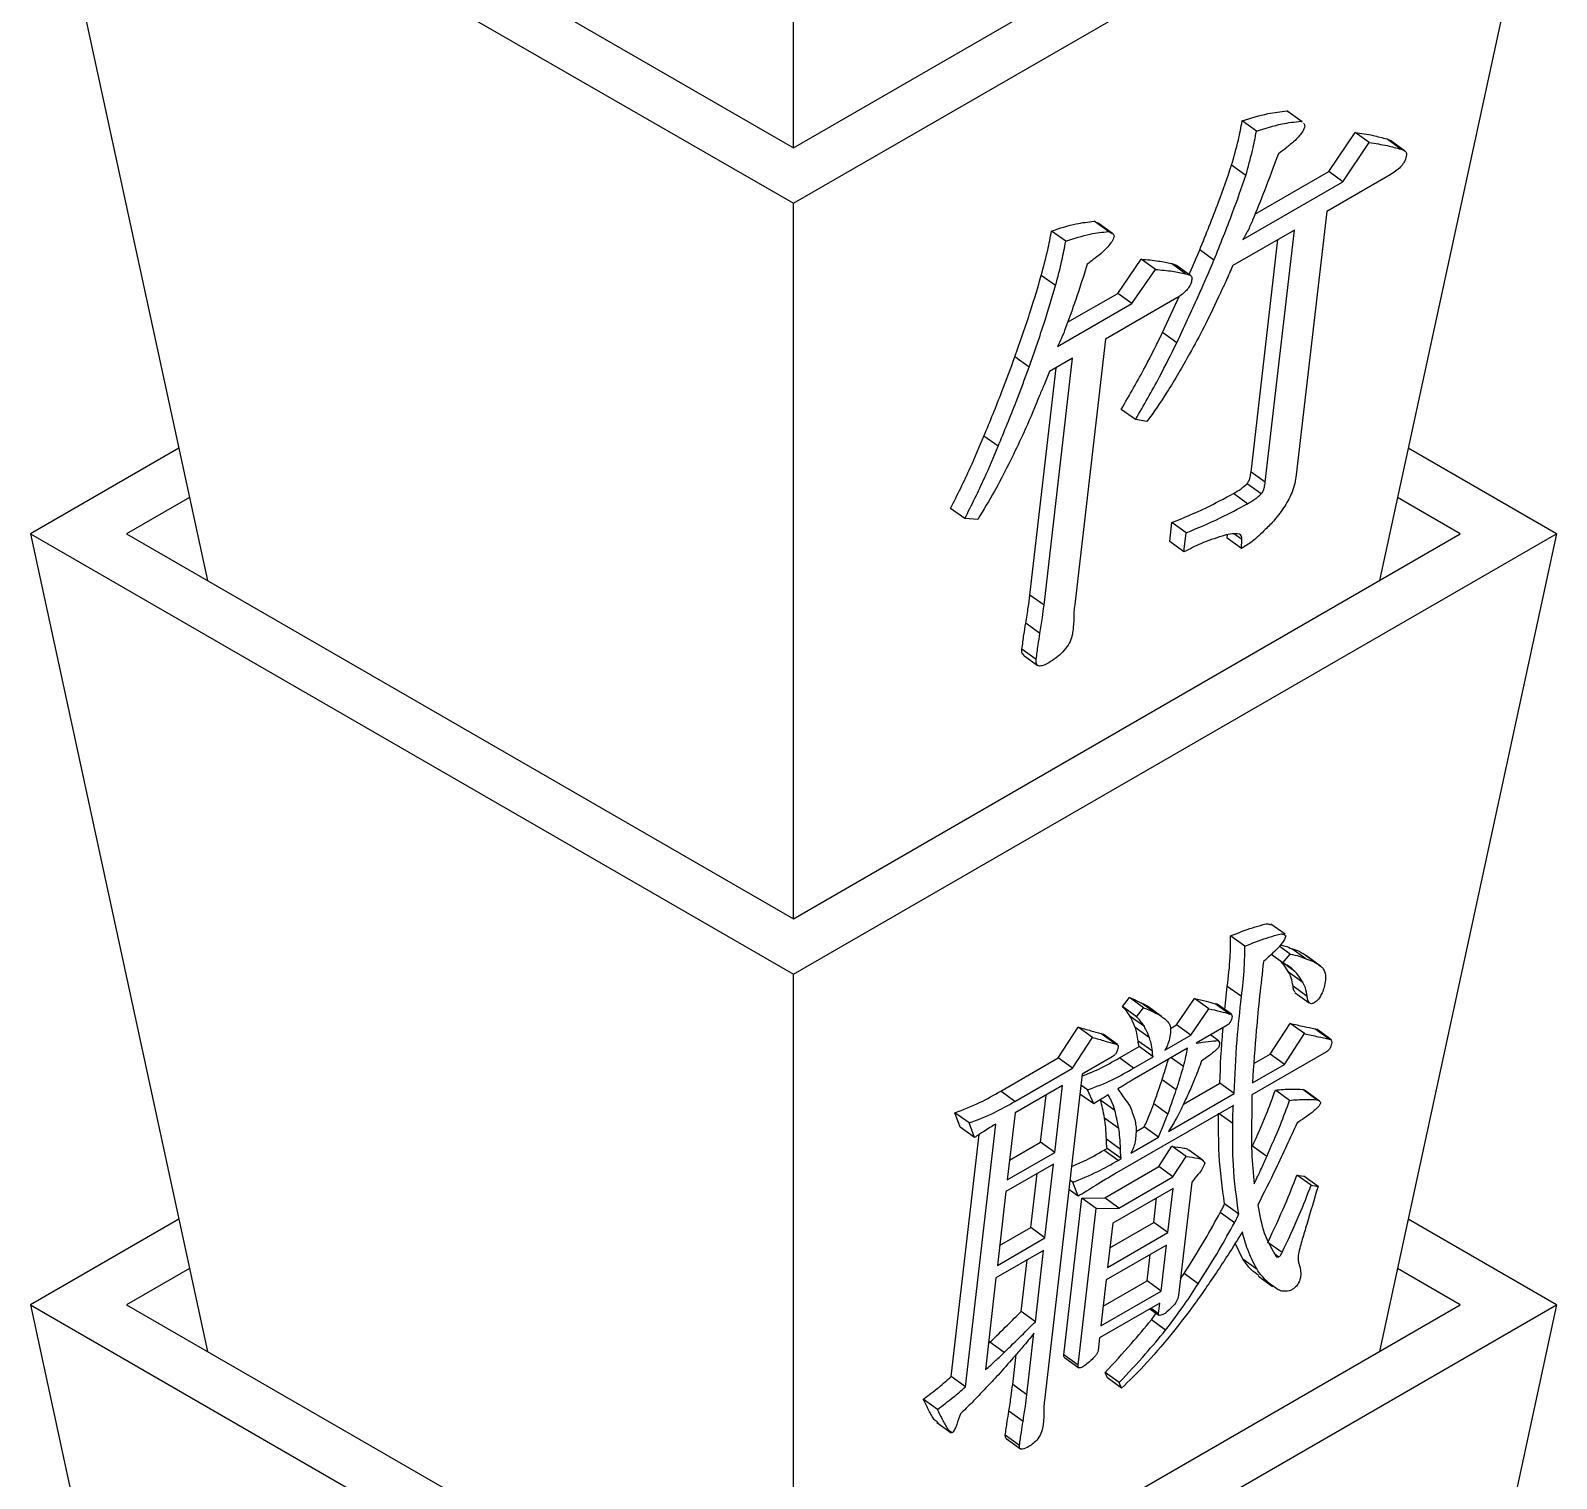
# Model space of a CAD drawing. Header units: millimetres. Extents: x 68 to 201, y 10 to 192.
# Drawn here: x 171.69 to 194.31, y 102.81 to 124.28 of the extents above; entities that cross this region are included whole.
import ezdxf

# ---------------------------------------------------------------- set-up
doc = ezdxf.new("R2010")
doc.units = ezdxf.units.MM

msp = doc.modelspace()

# ---------------------------------------------------------------- linework, layer by layer
at = {"color": 7, "linetype": 'Continuous', "lineweight": 25}
for p, q in [((183.001, 122.543), (183.001, 133.152)), ((171.687, 128.251), (183.001, 121.72)), ((171.687, 128.251), (174.312, 116.127)), ((173.113, 128.251), (183.001, 122.543)), ((183.001, 121.72), (194.315, 128.251)), ((183.001, 122.543), (192.889, 128.251)), ((194.315, 128.251), (191.69, 116.127)), ((189.865, 122.789), (189.654, 122.941)), ((190.317, 123.089), (190.333, 123.076)), ((190.527, 122.937), (190.317, 123.089)), ((190.544, 122.926), (190.334, 123.078)), ((190.527, 122.937), (190.543, 122.924)), ((190.938, 122.192), (191.328, 122.772)), ((191.538, 122.62), (191.328, 122.772)), ((191.798, 122.675), (191.852, 122.65)), ((192.008, 122.523), (191.798, 122.675)), ((192.063, 122.5), (191.853, 122.652)), ((191.149, 122.04), (191.538, 122.62)), ((189.708, 122.132), (189.497, 122.284)), ((189.844, 121.56), (190.938, 122.192)), ((191.149, 122.04), (190.938, 122.192)), ((189.662, 121.182), (191.149, 122.04)), ((191.849, 122.144), (190.908, 121.601)), ((183.001, 111.111), (183.001, 121.72)), ((190.908, 121.601), (190.457, 117.692)), ((187.038, 121.157), (186.827, 121.309)), ((187.67, 121.301), (187.46, 121.453)), ((187.729, 121.274), (187.519, 121.426)), ((190.428, 121.323), (189.514, 120.796)), ((189.996, 117.584), (190.428, 121.323)), ((189.786, 117.736), (190.184, 121.182)), ((187.809, 120.385), (188.157, 120.891)), ((188.368, 120.739), (188.157, 120.891)), ((188.867, 120.665), (189.025, 121.03)), ((189.236, 120.878), (189.025, 121.03)), ((186.886, 120.5), (186.675, 120.652)), ((188.019, 120.233), (188.368, 120.739)), ((188.816, 120.675), (188.605, 120.827)), ((188.892, 120.647), (188.681, 120.799)), ((187.065, 119.956), (187.809, 120.385)), ((188.019, 120.233), (187.809, 120.385)), ((186.916, 119.597), (188.019, 120.233)), ((188.686, 120.318), (187.626, 119.706)), ((188.472, 119.803), (188.725, 120.347)), ((187.626, 119.706), (187.171, 115.769)), ((188.683, 119.651), (188.472, 119.803)), ((186.494, 119.292), (186.284, 119.444)), ((186.505, 115.912), (186.894, 119.283)), ((186.716, 115.76), (187.139, 119.424)), ((187.139, 119.424), (186.795, 119.226)), ((188.073, 118.513), (187.862, 118.665)), ((188.242, 118.483), (188.073, 118.513)), ((186.035, 118.117), (185.825, 118.269)), ((173.887, 118.09), (171.687, 116.82)), ((194.315, 116.82), (192.115, 118.09)), ((189.996, 117.584), (189.786, 117.736)), ((189.937, 117.41), (189.726, 117.562)), ((174.046, 117.358), (173.113, 116.82)), ((189.733, 117.265), (189.523, 117.417)), ((192.889, 116.82), (191.956, 117.358)), ((185.542, 117.045), (185.331, 117.197)), ((185.732, 117.034), (185.542, 117.045)), ((188.58, 116.704), (188.613, 116.987)), ((188.823, 116.835), (188.613, 116.987)), ((171.687, 116.82), (183.001, 110.288)), ((171.687, 116.82), (174.312, 104.696)), ((173.113, 116.82), (183.001, 111.111)), ((183.001, 110.288), (194.315, 116.82)), ((183.001, 111.111), (192.889, 116.82)), ((188.791, 116.552), (188.823, 116.835)), ((189.434, 116.755), (189.436, 116.806)), ((189.651, 116.735), (189.539, 116.816)), ((194.315, 116.82), (191.69, 104.696)), ((188.791, 116.552), (188.58, 116.704)), ((189.644, 116.603), (189.434, 116.755)), ((189.644, 116.603), (189.651, 116.735)), ((186.716, 115.76), (186.505, 115.912)), ((186.656, 115.341), (186.445, 115.493)), ((186.6, 114.958), (186.389, 115.109)), ((186.41, 115.02), (186.62, 114.868)), ((190.292, 110.881), (190.081, 111.033)), ((189.692, 110.704), (189.481, 110.856)), ((190.364, 110.587), (190.203, 110.703)), ((190.599, 110.515), (190.389, 110.666)), ((190.255, 110.458), (190.083, 110.582)), ((190.255, 110.458), (190.364, 110.587)), ((190.435, 110.331), (190.266, 110.452)), ((190.766, 110.443), (190.555, 110.595)), ((190.817, 110.408), (190.606, 110.56)), ((183.001, 99.68), (183.001, 110.288)), ((190.553, 110.167), (190.343, 110.319)), ((189.399, 109.764), (189.433, 110.109)), ((189.644, 109.957), (189.433, 110.109)), ((190.618, 109.961), (190.408, 110.113)), ((190.438, 110.015), (190.648, 109.863)), ((187.878, 109.811), (187.981, 109.942)), ((188.088, 109.659), (187.878, 109.811)), ((188.192, 109.79), (187.981, 109.942)), ((188.088, 109.659), (188.192, 109.79)), ((188.371, 109.71), (188.161, 109.862)), ((188.459, 109.664), (188.248, 109.816)), ((188.681, 109.538), (188.948, 109.93)), ((188.892, 109.386), (189.158, 109.778)), ((189.158, 109.778), (188.948, 109.93)), ((189.465, 109.699), (189.254, 109.851)), ((189.495, 109.695), (189.284, 109.847)), ((188.204, 109.512), (187.993, 109.664)), ((188.591, 109.486), (188.681, 109.538)), ((188.892, 109.386), (188.681, 109.538)), ((189.417, 109.523), (188.972, 109.266)), ((190.07, 109.103), (190.366, 109.56)), ((190.576, 109.408), (190.366, 109.56)), ((186.926, 109.048), (187.223, 109.504)), ((187.137, 108.896), (187.433, 109.352)), ((187.433, 109.352), (187.223, 109.504)), ((187.56, 109.408), (187.591, 109.397)), ((187.77, 109.256), (187.56, 109.408)), ((187.803, 109.247), (187.593, 109.399)), ((188.279, 109.348), (188.069, 109.5)), ((188.322, 109.146), (188.112, 109.298)), ((188.507, 109.164), (188.892, 109.386)), ((189.298, 109.306), (189.184, 109.388)), ((190.28, 108.951), (190.576, 109.408)), ((190.733, 109.48), (190.757, 109.469)), ((190.943, 109.328), (190.733, 109.48)), ((190.97, 109.32), (190.759, 109.472)), ((187.834, 109.049), (188.125, 109.217)), ((188.842, 109.191), (188.024, 108.719)), ((188.044, 108.897), (188.335, 109.065)), ((188.335, 109.065), (188.125, 109.217)), ((190.905, 109.14), (189.797, 108.5)), ((189.827, 108.963), (190.07, 109.103)), ((190.28, 108.951), (190.07, 109.103)), ((186.073, 108.555), (186.926, 109.048)), ((186.283, 108.403), (187.137, 108.896)), ((187.137, 108.896), (186.926, 109.048)), ((187.726, 109.064), (187.282, 108.807)), ((188.044, 108.897), (187.834, 109.049)), ((188.783, 108.919), (188.6, 109.051)), ((189.806, 108.678), (190.28, 108.951)), ((186.991, 108.639), (186.286, 108.232)), ((187.282, 108.807), (186.723, 103.967)), ((186.876, 107.646), (186.991, 108.639)), ((187.359, 108.573), (187.263, 108.643)), ((188.677, 108.573), (188.466, 108.724)), ((188.782, 108.36), (189.323, 108.672)), ((189.534, 108.521), (189.323, 108.672)), ((186.283, 108.403), (186.073, 108.555)), ((186.666, 107.798), (186.747, 108.498)), ((187.452, 108.365), (187.247, 108.512)), ((187.452, 108.365), (187.359, 108.573)), ((187.767, 108.267), (187.556, 108.419)), ((188.562, 107.959), (189.534, 108.521)), ((190.357, 108.419), (190.147, 108.571)), ((190.762, 108.428), (190.552, 108.58)), ((190.801, 108.409), (190.591, 108.56)), ((185.474, 108.019), (185.394, 108.235)), ((185.604, 108.083), (185.394, 108.235)), ((186.286, 108.232), (186.171, 107.239)), ((189.524, 108.342), (187.793, 107.343)), ((188.553, 108.216), (188.342, 108.368)), ((185.685, 107.868), (185.474, 108.019)), ((185.551, 104.171), (186.001, 108.068)), ((185.685, 107.868), (185.604, 108.083)), ((187.825, 108.003), (187.614, 108.155)), ((188.08, 107.955), (188.203, 108.025)), ((188.413, 107.874), (188.203, 108.025)), ((185.341, 104.323), (185.755, 107.914)), ((186.205, 107.532), (186.666, 107.798)), ((186.876, 107.646), (186.666, 107.798)), ((187.604, 107.68), (187.651, 107.707)), ((187.85, 107.691), (187.64, 107.843)), ((187.862, 107.555), (187.651, 107.707)), ((188.004, 107.637), (188.413, 107.874)), ((188.417, 107.436), (188.612, 107.739)), ((188.823, 107.587), (188.612, 107.739)), ((190.018, 107.587), (189.807, 107.739)), ((186.171, 107.239), (186.876, 107.646)), ((187.814, 107.528), (187.604, 107.68)), ((187.814, 107.528), (187.862, 107.555)), ((188.627, 107.284), (188.823, 107.587)), ((189.072, 107.531), (188.861, 107.682)), ((186.856, 107.474), (186.151, 107.067)), ((186.519, 106.531), (186.612, 107.333)), ((186.73, 106.379), (186.856, 107.474)), ((187.616, 106.974), (188.417, 107.436)), ((187.827, 106.822), (188.627, 107.284)), ((188.627, 107.284), (188.417, 107.436)), ((190.466, 107.311), (190.569, 107.293)), ((190.677, 107.159), (190.466, 107.311)), ((190.779, 107.141), (190.569, 107.293)), ((186.151, 107.067), (186.025, 105.972)), ((187.222, 106.996), (187.084, 107.095)), ((187.141, 107.204), (187.1, 107.234)), ((187.222, 106.996), (187.141, 107.204)), ((188.629, 107.113), (187.734, 106.596)), ((188.554, 106.457), (188.629, 107.113)), ((188.906, 107.207), (188.712, 105.526)), ((190.677, 107.159), (190.779, 107.141)), ((187.01, 104.644), (187.278, 106.969)), ((187.22, 104.492), (187.489, 106.817)), ((187.278, 106.969), (187.616, 106.974)), ((187.489, 106.817), (187.278, 106.969)), ((187.489, 106.817), (187.827, 106.822)), ((187.827, 106.822), (187.616, 106.974)), ((188.343, 106.609), (188.385, 106.972)), ((189.603, 106.73), (189.393, 106.882)), ((173.887, 106.658), (171.687, 105.388)), ((187.734, 106.596), (187.659, 105.94)), ((187.693, 106.233), (188.343, 106.609)), ((188.554, 106.457), (188.343, 106.609)), ((189.54, 106.604), (189.329, 106.756)), ((194.315, 105.388), (192.115, 106.658)), ((186.025, 105.972), (186.73, 106.379)), ((186.058, 106.265), (186.519, 106.531)), ((186.73, 106.379), (186.519, 106.531)), ((187.659, 105.94), (188.554, 106.457)), ((186.709, 106.194), (186.003, 105.787)), ((186.587, 105.137), (186.709, 106.194)), ((188.532, 106.272), (187.637, 105.755)), ((188.243, 105.743), (188.288, 106.131)), ((188.454, 105.591), (188.532, 106.272)), ((189.664, 106.064), (189.552, 106.302)), ((190.246, 106.161), (190.035, 106.313)), ((190.194, 106.096), (190.137, 106.137)), ((174.046, 105.927), (173.113, 105.388)), ((186.376, 105.289), (186.464, 106.053)), ((189.874, 105.912), (189.664, 106.064)), ((192.889, 105.388), (191.956, 105.927)), ((186.003, 105.787), (185.846, 104.425)), ((187.637, 105.755), (187.559, 105.074)), ((187.593, 105.367), (188.243, 105.743)), ((188.454, 105.591), (188.243, 105.743)), ((188.74, 105.773), (188.793, 105.852)), ((189.003, 105.7), (188.793, 105.852)), ((189.895, 105.811), (190.106, 105.659)), ((187.559, 105.074), (188.454, 105.591)), ((171.687, 105.388), (183.001, 98.857)), ((171.687, 105.388), (174.312, 93.264)), ((173.113, 105.388), (183.001, 99.68)), ((183.001, 98.857), (194.315, 105.388)), ((183.001, 99.68), (192.889, 105.388)), ((186.587, 105.137), (186.376, 105.289)), ((188.433, 105.413), (187.538, 104.896)), ((188.287, 105.328), (188.42, 105.232)), ((188.415, 105.253), (188.3, 105.336)), ((188.309, 105.163), (188.381, 105.261)), ((188.415, 105.253), (188.433, 105.413)), ((194.315, 105.388), (191.69, 93.264)), ((188.519, 105.011), (188.309, 105.163)), ((185.89, 104.81), (185.914, 104.832)), ((186.125, 104.681), (185.914, 104.832)), ((186.461, 104.054), (186.567, 104.965)), ((187.538, 104.896), (187.517, 104.711)), ((186.251, 104.206), (186.302, 104.652)), ((187.22, 104.492), (187.01, 104.644)), ((187.019, 104.606), (187.23, 104.454)), ((185.551, 104.171), (185.341, 104.323)), ((187.657, 104.304), (187.622, 104.385)), ((187.832, 104.234), (187.622, 104.385)), ((186.461, 104.054), (186.251, 104.206)), ((187.867, 104.152), (187.657, 104.304)), ((187.867, 104.152), (187.832, 104.234)), ((185.136, 103.836), (184.926, 103.988)), ((185.126, 103.642), (185.337, 103.49)), ((186.405, 103.659), (186.195, 103.811)), ((186.352, 103.302), (186.142, 103.454)), ((186.155, 103.404), (186.366, 103.252))]:
    msp.add_line(p, q, dxfattribs=at)
at = {"color": 8, "linetype": 'Continuous', "lineweight": 25}
msp.add_line((189.515, 108.076), (189.314, 108.221), dxfattribs=at)
at = {"color": 7, "linetype": 'Continuous', "lineweight": 25}
for points, knots in [([(189.497, 122.284), (189.533, 122.409), (189.597, 122.633), (189.637, 122.847), (189.654, 122.941)], [0, 0, 0, 0, 0.559951, 1, 1, 1, 1]), ([(189.654, 122.941), (189.783, 122.983), (190.013, 123.057), (190.224, 123.079), (190.317, 123.089)], [0, 0, 0, 0, 0.560045, 1, 1, 1, 1]), ([(189.865, 122.789), (189.994, 122.831), (190.224, 122.905), (190.434, 122.927), (190.527, 122.937)], [0, 0, 0, 0, 0.560045, 1, 1, 1, 1]), ([(190.563, 122.908), (190.564, 122.907), (190.576, 122.898), (190.579, 122.879), (190.582, 122.862)], [0, 0, 0, 0, 0.095835, 1, 1, 1, 1]), ([(189.708, 122.132), (189.743, 122.257), (189.807, 122.481), (189.847, 122.695), (189.865, 122.789)], [0, 0, 0, 0, 0.559951, 1, 1, 1, 1]), ([(190.582, 122.862), (190.574, 122.839), (190.559, 122.79), (190.494, 122.709), (190.445, 122.661), (190.415, 122.631)], [0, 0, 0, 0, 0.277313, 0.559481, 1, 1, 1, 1]), ([(191.328, 122.772), (191.419, 122.759), (191.58, 122.735), (191.731, 122.693), (191.798, 122.675)], [0, 0, 0, 0, 0.559999, 1, 1, 1, 1]), ([(190.191, 122.455), (190.123, 122.272), (190.002, 121.946), (189.868, 121.617), (189.809, 121.472)], [0, 0, 0, 0, 0.5599767, 1, 1, 1, 1]), ([(190.415, 122.631), (190.373, 122.596), (190.299, 122.533), (190.224, 122.479), (190.191, 122.455)], [0, 0, 0, 0, 0.560249, 1, 1, 1, 1]), ([(191.538, 122.62), (191.629, 122.607), (191.791, 122.584), (191.942, 122.541), (192.008, 122.523)], [0, 0, 0, 0, 0.559999, 1, 1, 1, 1]), ([(192.092, 122.441), (192.086, 122.411), (192.076, 122.366), (192.039, 122.303), (191.969, 122.218), (191.902, 122.177), (191.849, 122.144)], [0, 0, 0, 0, 0.249687, 0.375315, 0.500925, 1, 1, 1, 1]), ([(192.008, 122.523), (192.03, 122.515), (192.06, 122.505), (192.09, 122.477), (192.091, 122.453), (192.092, 122.441)], [0, 0, 0, 0, 0.559304, 0.780875, 1, 1, 1, 1]), ([(189.025, 121.03), (189.12, 121.266), (189.29, 121.686), (189.434, 122.101), (189.497, 122.284)], [0, 0, 0, 0, 0.559989, 1, 1, 1, 1]), ([(189.236, 120.878), (189.331, 121.114), (189.5, 121.534), (189.644, 121.949), (189.708, 122.132)], [0, 0, 0, 0, 0.559989, 1, 1, 1, 1]), ([(186.675, 120.652), (186.709, 120.777), (186.769, 121), (186.809, 121.215), (186.827, 121.309)], [0, 0, 0, 0, 0.559959, 1, 1, 1, 1]), ([(186.827, 121.309), (186.95, 121.35), (187.17, 121.423), (187.371, 121.444), (187.46, 121.453)], [0, 0, 0, 0, 0.560117, 1, 1, 1, 1]), ([(187.038, 121.157), (187.161, 121.198), (187.381, 121.271), (187.582, 121.292), (187.67, 121.301)], [0, 0, 0, 0, 0.560117, 1, 1, 1, 1]), ([(187.46, 121.453), (187.481, 121.447), (187.502, 121.44), (187.518, 121.426), (187.519, 121.426)], [0, 0, 0, 0, 0.974591, 1, 1, 1, 1]), ([(187.67, 121.301), (187.69, 121.293), (187.717, 121.282), (187.75, 121.262), (187.753, 121.241), (187.755, 121.23)], [0, 0, 0, 0, 0.55948, 0.781826, 1, 1, 1, 1]), ([(189.809, 121.472), (189.786, 121.418), (189.746, 121.32), (189.688, 121.224), (189.662, 121.182)], [0, 0, 0, 0, 0.560422, 1, 1, 1, 1]), ([(186.886, 120.5), (186.92, 120.625), (186.98, 120.848), (187.02, 121.063), (187.038, 121.157)], [0, 0, 0, 0, 0.559956, 1, 1, 1, 1]), ([(187.755, 121.23), (187.745, 121.203), (187.726, 121.149), (187.65, 121.062), (187.595, 121.009), (187.561, 120.977)], [0, 0, 0, 0, 0.275382, 0.5591, 1, 1, 1, 1]), ([(187.561, 120.977), (187.523, 120.946), (187.455, 120.889), (187.386, 120.84), (187.356, 120.818)], [0, 0, 0, 0, 0.560167, 1, 1, 1, 1]), ([(188.157, 120.891), (188.244, 120.884), (188.398, 120.871), (188.542, 120.84), (188.605, 120.827)], [0, 0, 0, 0, 0.560021, 1, 1, 1, 1]), ([(188.683, 119.651), (188.791, 119.881), (188.986, 120.29), (189.16, 120.699), (189.236, 120.878)], [0, 0, 0, 0, 0.559965, 1, 1, 1, 1]), ([(186.284, 119.444), (186.364, 119.671), (186.506, 120.078), (186.624, 120.476), (186.675, 120.652)], [0, 0, 0, 0, 0.5599598, 1, 1, 1, 1]), ([(187.356, 120.818), (187.301, 120.643), (187.204, 120.331), (187.087, 120.014), (187.036, 119.874)], [0, 0, 0, 0, 0.559969, 1, 1, 1, 1]), ([(188.368, 120.739), (188.454, 120.732), (188.608, 120.719), (188.752, 120.689), (188.816, 120.675)], [0, 0, 0, 0, 0.560021, 1, 1, 1, 1]), ([(188.605, 120.827), (188.63, 120.823), (188.658, 120.818), (188.678, 120.801), (188.68, 120.798)], [0, 0, 0, 0, 0.8645583, 1, 1, 1, 1]), ([(188.816, 120.675), (188.839, 120.669), (188.871, 120.661), (188.907, 120.639), (188.909, 120.616), (188.91, 120.604)], [0, 0, 0, 0, 0.559289, 0.781513, 1, 1, 1, 1]), ([(189.514, 120.796), (189.482, 120.721), (189.423, 120.587), (189.361, 120.454), (189.333, 120.395)], [0, 0, 0, 0, 0.559979, 1, 1, 1, 1]), ([(186.494, 119.292), (186.574, 119.519), (186.717, 119.926), (186.834, 120.325), (186.886, 120.5)], [0, 0, 0, 0, 0.559958, 1, 1, 1, 1]), ([(188.91, 120.604), (188.907, 120.584), (188.901, 120.543), (188.866, 120.474), (188.793, 120.385), (188.731, 120.346), (188.686, 120.318)], [0, 0, 0, 0, 0.187371, 0.374123, 0.560748, 1, 1, 1, 1]), ([(189.333, 120.395), (189.254, 120.225), (189.113, 119.922), (188.948, 119.621), (188.875, 119.489)], [0, 0, 0, 0, 0.559979, 1, 1, 1, 1]), ([(187.036, 119.874), (187.017, 119.823), (186.984, 119.731), (186.937, 119.638), (186.916, 119.597)], [0, 0, 0, 0, 0.560315, 1, 1, 1, 1]), ([(187.862, 118.665), (187.984, 118.877), (188.202, 119.254), (188.39, 119.635), (188.472, 119.803)], [0, 0, 0, 0, 0.55999, 1, 1, 1, 1]), ([(188.073, 118.513), (188.195, 118.725), (188.412, 119.102), (188.6, 119.483), (188.683, 119.651)], [0, 0, 0, 0, 0.55999, 1, 1, 1, 1]), ([(188.875, 119.489), (188.767, 119.297), (188.573, 118.954), (188.343, 118.627), (188.242, 118.483)], [0, 0, 0, 0, 0.559718, 1, 1, 1, 1]), ([(185.825, 118.269), (185.916, 118.489), (186.078, 118.883), (186.221, 119.272), (186.284, 119.444)], [0, 0, 0, 0, 0.559965, 1, 1, 1, 1]), ([(186.035, 118.117), (186.126, 118.337), (186.289, 118.731), (186.431, 119.12), (186.494, 119.292)], [0, 0, 0, 0, 0.559965, 1, 1, 1, 1]), ([(186.795, 119.226), (186.769, 119.16), (186.724, 119.042), (186.671, 118.923), (186.648, 118.871)], [0, 0, 0, 0, 0.559926, 1, 1, 1, 1]), ([(186.648, 118.871), (186.582, 118.708), (186.465, 118.417), (186.324, 118.124), (186.262, 117.995)], [0, 0, 0, 0, 0.560002, 1, 1, 1, 1]), ([(185.331, 117.197), (185.431, 117.398), (185.61, 117.756), (185.759, 118.112), (185.825, 118.269)], [0, 0, 0, 0, 0.559998, 1, 1, 1, 1]), ([(185.542, 117.045), (185.642, 117.246), (185.82, 117.604), (185.97, 117.96), (186.035, 118.117)], [0, 0, 0, 0, 0.560002, 1, 1, 1, 1]), ([(186.262, 117.995), (186.173, 117.814), (186.014, 117.49), (185.818, 117.173), (185.732, 117.034)], [0, 0, 0, 0, 0.559803, 1, 1, 1, 1]), ([(189.726, 117.562), (189.738, 117.578), (189.76, 117.612), (189.776, 117.672), (189.782, 117.711), (189.786, 117.736)], [0, 0, 0, 0, 0.277894, 0.559457, 1, 1, 1, 1]), ([(190.457, 117.692), (190.442, 117.609), (190.417, 117.46), (190.327, 117.3), (190.287, 117.23)], [0, 0, 0, 0, 0.559865, 1, 1, 1, 1]), ([(189.523, 117.417), (189.561, 117.439), (189.629, 117.477), (189.697, 117.536), (189.726, 117.562)], [0, 0, 0, 0, 0.561465, 1, 1, 1, 1]), ([(189.937, 117.41), (189.948, 117.426), (189.971, 117.46), (189.987, 117.52), (189.993, 117.56), (189.996, 117.584)], [0, 0, 0, 0, 0.277871, 0.559432, 1, 1, 1, 1]), ([(188.613, 116.987), (188.781, 117.055), (189.08, 117.178), (189.387, 117.344), (189.523, 117.417)], [0, 0, 0, 0, 0.56005, 1, 1, 1, 1]), ([(188.823, 116.835), (188.991, 116.903), (189.29, 117.026), (189.598, 117.192), (189.733, 117.265)], [0, 0, 0, 0, 0.56005, 1, 1, 1, 1]), ([(189.733, 117.265), (189.771, 117.287), (189.84, 117.325), (189.907, 117.384), (189.937, 117.41)], [0, 0, 0, 0, 0.561462, 1, 1, 1, 1]), ([(190.287, 117.23), (190.237, 117.159), (190.148, 117.034), (190.043, 116.928), (189.997, 116.881)], [0, 0, 0, 0, 0.559208, 1, 1, 1, 1]), ([(189.355, 116.787), (189.252, 116.752), (189.068, 116.691), (188.876, 116.594), (188.791, 116.552)], [0, 0, 0, 0, 0.559814, 1, 1, 1, 1]), ([(189.613, 116.815), (189.569, 116.819), (189.49, 116.826), (189.397, 116.799), (189.355, 116.787)], [0, 0, 0, 0, 0.559075, 1, 1, 1, 1]), ([(189.651, 116.735), (189.649, 116.755), (189.645, 116.792), (189.623, 116.808), (189.613, 116.815)], [0, 0, 0, 0, 0.559967, 1, 1, 1, 1]), ([(189.997, 116.881), (189.932, 116.819), (189.816, 116.708), (189.697, 116.635), (189.644, 116.603)], [0, 0, 0, 0, 0.559509, 1, 1, 1, 1]), ([(186.445, 115.493), (186.458, 115.572), (186.481, 115.713), (186.498, 115.851), (186.505, 115.912)], [0, 0, 0, 0, 0.559994, 1, 1, 1, 1]), ([(186.656, 115.341), (186.668, 115.42), (186.691, 115.561), (186.708, 115.699), (186.716, 115.76)], [0, 0, 0, 0, 0.559994, 1, 1, 1, 1]), ([(187.171, 115.769), (187.167, 115.732), (187.158, 115.666), (187.159, 115.606), (187.159, 115.58)], [0, 0, 0, 0, 0.560371, 1, 1, 1, 1]), ([(186.389, 115.109), (186.398, 115.18), (186.414, 115.307), (186.436, 115.436), (186.445, 115.493)], [0, 0, 0, 0, 0.559993, 1, 1, 1, 1]), ([(187.159, 115.58), (187.157, 115.543), (187.153, 115.476), (187.147, 115.409), (187.144, 115.379)], [0, 0, 0, 0, 0.559987, 1, 1, 1, 1]), ([(186.6, 114.958), (186.609, 115.028), (186.625, 115.155), (186.646, 115.284), (186.656, 115.341)], [0, 0, 0, 0, 0.559993, 1, 1, 1, 1]), ([(187.144, 115.379), (187.139, 115.346), (187.129, 115.28), (187.077, 115.168), (186.962, 115.02), (186.859, 114.954), (186.787, 114.908)], [0, 0, 0, 0, 0.1875099, 0.3744991, 0.5612763, 1, 1, 1, 1]), ([(186.414, 115.025), (186.405, 115.031), (186.385, 115.047), (186.388, 115.086), (186.389, 115.109)], [0, 0, 0, 0, 0.39953, 1, 1, 1, 1]), ([(186.787, 114.908), (186.759, 114.894), (186.705, 114.864), (186.634, 114.852), (186.597, 114.891), (186.599, 114.935), (186.6, 114.958)], [0, 0, 0, 0, 0.281414, 0.56101, 0.780014, 1, 1, 1, 1]), ([(189.481, 110.856), (189.59, 110.9), (189.755, 110.966), (189.936, 111.016), (190.035, 111.046), (190.062, 111.027), (190.073, 111.02)], [0, 0, 0, 0, 0.524143, 0.786288, 0.916707, 1, 1, 1, 1]), ([(189.692, 110.704), (189.801, 110.747), (189.965, 110.813), (190.147, 110.866), (190.253, 110.895), (190.285, 110.871), (190.301, 110.859)], [0, 0, 0, 0, 0.502404, 0.753676, 0.878686, 1, 1, 1, 1]), ([(189.433, 110.109), (189.451, 110.254), (189.482, 110.512), (189.481, 110.751), (189.481, 110.856)], [0, 0, 0, 0, 0.560363, 1, 1, 1, 1]), ([(189.644, 109.957), (189.661, 110.102), (189.692, 110.36), (189.692, 110.599), (189.692, 110.704)], [0, 0, 0, 0, 0.560363, 1, 1, 1, 1]), ([(190.301, 110.859), (190.296, 110.841), (190.285, 110.803), (190.23, 110.728), (190.127, 110.615), (190.033, 110.533), (189.97, 110.478)], [0, 0, 0, 0, 0.123495, 0.248808, 0.49923, 1, 1, 1, 1]), ([(190.221, 110.723), (190.244, 110.718), (190.304, 110.706), (190.357, 110.681), (190.389, 110.666)], [0, 0, 0, 0, 0.391837, 1, 1, 1, 1]), ([(190.389, 110.666), (190.427, 110.657), (190.488, 110.642), (190.537, 110.607), (190.555, 110.594)], [0, 0, 0, 0, 0.6269796, 1, 1, 1, 1]), ([(189.97, 110.478), (189.931, 110.137), (189.863, 109.529), (189.824, 108.938), (189.806, 108.678)], [0, 0, 0, 0, 0.56001, 1, 1, 1, 1]), ([(190.343, 110.319), (190.323, 110.352), (190.287, 110.411), (190.243, 110.461), (190.224, 110.482)], [0, 0, 0, 0, 0.559938, 1, 1, 1, 1]), ([(190.435, 110.331), (190.404, 110.359), (190.35, 110.409), (190.284, 110.443), (190.255, 110.458)], [0, 0, 0, 0, 0.559878, 1, 1, 1, 1]), ([(190.364, 110.587), (190.411, 110.578), (190.494, 110.562), (190.567, 110.529), (190.599, 110.515)], [0, 0, 0, 0, 0.559904, 1, 1, 1, 1]), ([(190.599, 110.515), (190.638, 110.505), (190.699, 110.49), (190.747, 110.455), (190.765, 110.442)], [0, 0, 0, 0, 0.6269796, 1, 1, 1, 1]), ([(190.783, 110.43), (190.805, 110.418), (190.845, 110.395), (190.867, 110.35), (190.877, 110.33)], [0, 0, 0, 0, 0.560548, 1, 1, 1, 1]), ([(190.408, 110.113), (190.401, 110.156), (190.388, 110.233), (190.357, 110.292), (190.343, 110.319)], [0, 0, 0, 0, 0.55964, 1, 1, 1, 1]), ([(190.553, 110.167), (190.533, 110.2), (190.498, 110.259), (190.454, 110.309), (190.435, 110.331)], [0, 0, 0, 0, 0.559938, 1, 1, 1, 1]), ([(190.889, 110.2), (190.885, 110.167), (190.877, 110.107), (190.852, 110.041), (190.84, 110.012)], [0, 0, 0, 0, 0.560105, 1, 1, 1, 1]), ([(190.877, 110.33), (190.883, 110.309), (190.895, 110.271), (190.891, 110.222), (190.889, 110.2)], [0, 0, 0, 0, 0.559345, 1, 1, 1, 1]), ([(190.441, 110.018), (190.432, 110.031), (190.414, 110.056), (190.41, 110.094), (190.408, 110.113)], [0, 0, 0, 0, 0.513181, 1, 1, 1, 1]), ([(190.618, 109.961), (190.611, 110.004), (190.598, 110.081), (190.567, 110.141), (190.553, 110.167)], [0, 0, 0, 0, 0.55964, 1, 1, 1, 1]), ([(190.84, 110.012), (190.823, 109.979), (190.793, 109.92), (190.745, 109.883), (190.724, 109.867)], [0, 0, 0, 0, 0.560845, 1, 1, 1, 1]), ([(187.993, 109.664), (187.974, 109.694), (187.939, 109.747), (187.896, 109.792), (187.878, 109.811)], [0, 0, 0, 0, 0.5599057, 1, 1, 1, 1]), ([(187.981, 109.942), (188.016, 109.929), (188.078, 109.906), (188.135, 109.875), (188.161, 109.862)], [0, 0, 0, 0, 0.559967, 1, 1, 1, 1]), ([(188.161, 109.862), (188.189, 109.851), (188.22, 109.838), (188.245, 109.817), (188.248, 109.815)], [0, 0, 0, 0, 0.897499, 1, 1, 1, 1]), ([(188.192, 109.79), (188.227, 109.778), (188.289, 109.754), (188.346, 109.723), (188.371, 109.71)], [0, 0, 0, 0, 0.559967, 1, 1, 1, 1]), ([(188.948, 109.93), (189.006, 109.917), (189.111, 109.895), (189.21, 109.865), (189.254, 109.851)], [0, 0, 0, 0, 0.559995, 1, 1, 1, 1]), ([(189.158, 109.778), (189.217, 109.765), (189.321, 109.743), (189.421, 109.713), (189.465, 109.699)], [0, 0, 0, 0, 0.559995, 1, 1, 1, 1]), ([(189.254, 109.851), (189.261, 109.852), (189.272, 109.853), (189.28, 109.848), (189.283, 109.846)], [0, 0, 0, 0, 0.595729, 1, 1, 1, 1]), ([(189.534, 108.521), (189.546, 108.783), (189.567, 109.253), (189.62, 109.742), (189.644, 109.957)], [0, 0, 0, 0, 0.559988, 1, 1, 1, 1]), ([(190.656, 109.858), (190.645, 109.873), (190.625, 109.9), (190.62, 109.942), (190.618, 109.961)], [0, 0, 0, 0, 0.5576933, 1, 1, 1, 1]), ([(190.724, 109.867), (190.709, 109.86), (190.682, 109.846), (190.664, 109.854), (190.656, 109.858)], [0, 0, 0, 0, 0.558641, 1, 1, 1, 1]), ([(188.069, 109.5), (188.056, 109.531), (188.032, 109.588), (188.005, 109.641), (187.993, 109.664)], [0, 0, 0, 0, 0.559989, 1, 1, 1, 1]), ([(188.204, 109.512), (188.184, 109.542), (188.149, 109.595), (188.107, 109.64), (188.088, 109.659)], [0, 0, 0, 0, 0.559898, 1, 1, 1, 1]), ([(188.371, 109.71), (188.399, 109.698), (188.448, 109.676), (188.487, 109.641), (188.505, 109.626)], [0, 0, 0, 0, 0.559935, 1, 1, 1, 1]), ([(188.505, 109.626), (188.522, 109.612), (188.553, 109.588), (188.574, 109.551), (188.583, 109.534)], [0, 0, 0, 0, 0.560242, 1, 1, 1, 1]), ([(188.583, 109.534), (188.587, 109.516), (188.596, 109.482), (188.593, 109.439), (188.592, 109.421)], [0, 0, 0, 0, 0.559558, 1, 1, 1, 1]), ([(189.505, 109.663), (189.503, 109.649), (189.499, 109.621), (189.478, 109.577), (189.447, 109.541), (189.427, 109.529), (189.417, 109.523)], [0, 0, 0, 0, 0.280349, 0.559698, 0.778889, 1, 1, 1, 1]), ([(189.465, 109.699), (189.471, 109.7), (189.484, 109.7), (189.503, 109.693), (189.504, 109.674), (189.505, 109.663)], [0, 0, 0, 0, 0.291314, 0.561669, 1, 1, 1, 1]), ([(190.366, 109.56), (190.434, 109.544), (190.556, 109.517), (190.679, 109.491), (190.733, 109.48)], [0, 0, 0, 0, 0.56, 1, 1, 1, 1]), ([(187.223, 109.504), (187.286, 109.487), (187.399, 109.455), (187.511, 109.422), (187.56, 109.408)], [0, 0, 0, 0, 0.559997, 1, 1, 1, 1]), ([(187.433, 109.352), (187.496, 109.335), (187.609, 109.303), (187.721, 109.27), (187.77, 109.256)], [0, 0, 0, 0, 0.559997, 1, 1, 1, 1]), ([(188.112, 109.298), (188.107, 109.338), (188.097, 109.41), (188.077, 109.472), (188.069, 109.5)], [0, 0, 0, 0, 0.559867, 1, 1, 1, 1]), ([(188.125, 109.217), (188.121, 109.231), (188.114, 109.256), (188.113, 109.285), (188.112, 109.298)], [0, 0, 0, 0, 0.559642, 1, 1, 1, 1]), ([(188.279, 109.348), (188.266, 109.38), (188.243, 109.436), (188.216, 109.489), (188.204, 109.512)], [0, 0, 0, 0, 0.559988, 1, 1, 1, 1]), ([(188.322, 109.146), (188.317, 109.186), (188.308, 109.258), (188.288, 109.32), (188.279, 109.348)], [0, 0, 0, 0, 0.5598668, 1, 1, 1, 1]), ([(188.592, 109.421), (188.587, 109.383), (188.578, 109.317), (188.548, 109.243), (188.535, 109.21)], [0, 0, 0, 0, 0.560555, 1, 1, 1, 1]), ([(188.972, 109.266), (189.034, 109.277), (189.145, 109.295), (189.251, 109.302), (189.298, 109.306)], [0, 0, 0, 0, 0.559974, 1, 1, 1, 1]), ([(189.298, 109.306), (189.306, 109.298), (189.319, 109.284), (189.319, 109.258), (189.318, 109.246)], [0, 0, 0, 0, 0.559066, 1, 1, 1, 1]), ([(189.323, 108.672), (189.333, 108.934), (189.343, 109.205), (189.371, 109.487), (189.372, 109.497)], [0, 0, 0, 0, 0.964479, 1, 1, 1, 1]), ([(190.576, 109.408), (190.645, 109.392), (190.767, 109.365), (190.889, 109.339), (190.943, 109.328)], [0, 0, 0, 0, 0.56, 1, 1, 1, 1]), ([(190.943, 109.328), (190.956, 109.326), (190.98, 109.322), (190.981, 109.292), (190.982, 109.279)], [0, 0, 0, 0, 0.558981, 1, 1, 1, 1]), ([(187.815, 109.21), (187.813, 109.196), (187.809, 109.167), (187.789, 109.121), (187.757, 109.084), (187.736, 109.07), (187.726, 109.064)], [0, 0, 0, 0, 0.280377, 0.559744, 0.779086, 1, 1, 1, 1]), ([(187.77, 109.256), (187.784, 109.254), (187.804, 109.252), (187.815, 109.231), (187.815, 109.217), (187.815, 109.21)], [0, 0, 0, 0, 0.55875, 0.779392, 1, 1, 1, 1]), ([(188.335, 109.065), (188.331, 109.079), (188.325, 109.104), (188.323, 109.134), (188.322, 109.146)], [0, 0, 0, 0, 0.559643, 1, 1, 1, 1]), ([(188.535, 109.21), (188.53, 109.201), (188.521, 109.186), (188.511, 109.171), (188.507, 109.164)], [0, 0, 0, 0, 0.559973, 1, 1, 1, 1]), ([(188.783, 108.919), (188.797, 108.971), (188.821, 109.064), (188.836, 109.152), (188.842, 109.191)], [0, 0, 0, 0, 0.55985, 1, 1, 1, 1]), ([(189.215, 109.121), (189.185, 109.098), (189.131, 109.055), (189.077, 109.019), (189.053, 109.004)], [0, 0, 0, 0, 0.56006, 1, 1, 1, 1]), ([(189.318, 109.246), (189.314, 109.232), (189.304, 109.203), (189.263, 109.159), (189.233, 109.136), (189.215, 109.121)], [0, 0, 0, 0, 0.275556, 0.559186, 1, 1, 1, 1]), ([(190.982, 109.279), (190.98, 109.266), (190.975, 109.239), (190.962, 109.198), (190.934, 109.16), (190.915, 109.146), (190.905, 109.14)], [0, 0, 0, 0, 0.2799608, 0.5599936, 0.7798373, 1, 1, 1, 1]), ([(187.278, 108.779), (187.361, 108.811), (187.542, 108.881), (187.731, 108.99), (187.834, 109.049)], [0, 0, 0, 0, 0.455753, 1, 1, 1, 1]), ([(187.359, 108.573), (187.485, 108.62), (187.709, 108.705), (187.942, 108.838), (188.044, 108.897)], [0, 0, 0, 0, 0.559763, 1, 1, 1, 1]), ([(188.466, 108.724), (188.487, 108.79), (188.52, 108.891), (188.549, 108.992), (188.56, 109.028)], [0, 0, 0, 0, 0.639651, 1, 1, 1, 1]), ([(188.677, 108.573), (188.698, 108.638), (188.735, 108.754), (188.768, 108.869), (188.783, 108.919)], [0, 0, 0, 0, 0.559995, 1, 1, 1, 1]), ([(189.053, 109.004), (189.022, 108.922), (188.968, 108.775), (188.903, 108.627), (188.875, 108.562)], [0, 0, 0, 0, 0.55994, 1, 1, 1, 1]), ([(188.024, 108.719), (187.984, 108.694), (187.912, 108.65), (187.841, 108.607), (187.81, 108.589)], [0, 0, 0, 0, 0.56, 1, 1, 1, 1]), ([(188.342, 108.368), (188.366, 108.434), (188.408, 108.554), (188.448, 108.672), (188.466, 108.724)], [0, 0, 0, 0, 0.559999, 1, 1, 1, 1]), ([(185.394, 108.235), (185.518, 108.281), (185.74, 108.365), (185.971, 108.497), (186.073, 108.555)], [0, 0, 0, 0, 0.559748, 1, 1, 1, 1]), ([(185.604, 108.083), (185.729, 108.13), (185.95, 108.213), (186.182, 108.345), (186.283, 108.403)], [0, 0, 0, 0, 0.559748, 1, 1, 1, 1]), ([(187.667, 108.5), (187.627, 108.476), (187.555, 108.432), (187.483, 108.385), (187.452, 108.365)], [0, 0, 0, 0, 0.560004, 1, 1, 1, 1]), ([(187.614, 108.155), (187.604, 108.205), (187.586, 108.294), (187.565, 108.381), (187.556, 108.419)], [0, 0, 0, 0, 0.559992, 1, 1, 1, 1]), ([(187.767, 108.267), (187.752, 108.315), (187.725, 108.399), (187.684, 108.469), (187.667, 108.5)], [0, 0, 0, 0, 0.559836, 1, 1, 1, 1]), ([(187.81, 108.589), (187.829, 108.56), (187.863, 108.508), (187.899, 108.458), (187.914, 108.435)], [0, 0, 0, 0, 0.560011, 1, 1, 1, 1]), ([(187.914, 108.435), (187.94, 108.404), (187.987, 108.349), (188.013, 108.271), (188.024, 108.237)], [0, 0, 0, 0, 0.559781, 1, 1, 1, 1]), ([(188.553, 108.216), (188.576, 108.282), (188.619, 108.402), (188.659, 108.52), (188.677, 108.573)], [0, 0, 0, 0, 0.559999, 1, 1, 1, 1]), ([(188.875, 108.562), (188.843, 108.492), (188.787, 108.367), (188.725, 108.242), (188.699, 108.187)], [0, 0, 0, 0, 0.55998, 1, 1, 1, 1]), ([(189.797, 108.5), (189.796, 108.455), (189.794, 108.374), (189.796, 108.297), (189.797, 108.262)], [0, 0, 0, 0, 0.559976, 1, 1, 1, 1]), ([(189.807, 107.739), (189.877, 107.896), (190.002, 108.175), (190.103, 108.45), (190.147, 108.571)], [0, 0, 0, 0, 0.559904, 1, 1, 1, 1]), ([(190.018, 107.587), (190.088, 107.744), (190.213, 108.023), (190.313, 108.298), (190.357, 108.419)], [0, 0, 0, 0, 0.559904, 1, 1, 1, 1]), ([(190.147, 108.571), (190.225, 108.578), (190.364, 108.59), (190.495, 108.583), (190.552, 108.58)], [0, 0, 0, 0, 0.560008, 1, 1, 1, 1]), ([(190.357, 108.419), (190.435, 108.426), (190.575, 108.438), (190.705, 108.431), (190.762, 108.428)], [0, 0, 0, 0, 0.560008, 1, 1, 1, 1]), ([(190.552, 108.58), (190.567, 108.576), (190.582, 108.572), (190.591, 108.56), (190.591, 108.56)], [0, 0, 0, 0, 0.999748, 1, 1, 1, 1]), ([(190.762, 108.428), (190.776, 108.422), (190.795, 108.415), (190.814, 108.398), (190.816, 108.383), (190.817, 108.376)], [0, 0, 0, 0, 0.56004, 0.780611, 1, 1, 1, 1]), ([(187.825, 108.003), (187.815, 108.053), (187.796, 108.142), (187.776, 108.229), (187.767, 108.267)], [0, 0, 0, 0, 0.560005, 1, 1, 1, 1]), ([(188.024, 108.237), (188.037, 108.204), (188.061, 108.145), (188.073, 108.074), (188.079, 108.043)], [0, 0, 0, 0, 0.559933, 1, 1, 1, 1]), ([(188.203, 108.025), (188.23, 108.089), (188.278, 108.204), (188.322, 108.317), (188.342, 108.368)], [0, 0, 0, 0, 0.559987, 1, 1, 1, 1]), ([(188.413, 107.874), (188.44, 107.938), (188.488, 108.052), (188.533, 108.166), (188.553, 108.216)], [0, 0, 0, 0, 0.559987, 1, 1, 1, 1]), ([(188.699, 108.187), (188.674, 108.144), (188.631, 108.068), (188.583, 107.992), (188.562, 107.959)], [0, 0, 0, 0, 0.559922, 1, 1, 1, 1]), ([(189.393, 106.882), (189.36, 107.121), (189.302, 107.548), (189.304, 108.02), (189.305, 108.228)], [0, 0, 0, 0, 0.559947, 1, 1, 1, 1]), ([(189.515, 108.076), (189.515, 108.124), (189.515, 108.211), (189.521, 108.302), (189.524, 108.342)], [0, 0, 0, 0, 0.559986, 1, 1, 1, 1]), ([(189.797, 108.262), (189.793, 108.053), (189.785, 107.679), (189.818, 107.334), (189.833, 107.183)], [0, 0, 0, 0, 0.560007, 1, 1, 1, 1]), ([(190.709, 108.254), (190.664, 108.219), (190.583, 108.157), (190.503, 108.107), (190.468, 108.085)], [0, 0, 0, 0, 0.559905, 1, 1, 1, 1]), ([(190.817, 108.376), (190.81, 108.362), (190.796, 108.333), (190.754, 108.296), (190.726, 108.27), (190.709, 108.254)], [0, 0, 0, 0, 0.2733855, 0.557661, 1, 1, 1, 1]), ([(186.001, 108.068), (185.942, 108.032), (185.837, 107.969), (185.731, 107.899), (185.685, 107.868)], [0, 0, 0, 0, 0.560016, 1, 1, 1, 1]), ([(187.64, 107.843), (187.638, 107.904), (187.634, 108.011), (187.62, 108.111), (187.614, 108.155)], [0, 0, 0, 0, 0.559951, 1, 1, 1, 1]), ([(187.85, 107.691), (187.848, 107.752), (187.844, 107.859), (187.831, 107.959), (187.825, 108.003)], [0, 0, 0, 0, 0.55995, 1, 1, 1, 1]), ([(188.079, 108.043), (188.08, 108.011), (188.083, 107.954), (188.077, 107.89), (188.074, 107.862)], [0, 0, 0, 0, 0.559796, 1, 1, 1, 1]), ([(189.603, 106.73), (189.571, 106.969), (189.512, 107.396), (189.514, 107.868), (189.515, 108.076)], [0, 0, 0, 0, 0.559946, 1, 1, 1, 1]), ([(190.468, 108.085), (190.365, 107.858), (190.181, 107.452), (189.975, 107.047), (189.885, 106.869)], [0, 0, 0, 0, 0.5600299, 1, 1, 1, 1]), ([(187.651, 107.707), (187.647, 107.731), (187.639, 107.773), (187.64, 107.822), (187.64, 107.843)], [0, 0, 0, 0, 0.559563, 1, 1, 1, 1]), ([(188.074, 107.862), (188.07, 107.829), (188.062, 107.769), (188.037, 107.703), (188.025, 107.673)], [0, 0, 0, 0, 0.560105, 1, 1, 1, 1]), ([(188.612, 107.739), (188.67, 107.729), (188.75, 107.716), (188.84, 107.705), (188.855, 107.682), (188.858, 107.679)], [0, 0, 0, 0, 0.678734, 0.945489, 1, 1, 1, 1]), ([(187.124, 107.439), (187.183, 107.463), (187.34, 107.527), (187.503, 107.621), (187.604, 107.68)], [0, 0, 0, 0, 0.379835, 1, 1, 1, 1]), ([(187.141, 107.204), (187.264, 107.253), (187.485, 107.341), (187.714, 107.471), (187.814, 107.528)], [0, 0, 0, 0, 0.55979, 1, 1, 1, 1]), ([(187.862, 107.555), (187.857, 107.579), (187.85, 107.621), (187.85, 107.67), (187.85, 107.691)], [0, 0, 0, 0, 0.559563, 1, 1, 1, 1]), ([(188.025, 107.673), (188.022, 107.667), (188.015, 107.654), (188.007, 107.643), (188.004, 107.637)], [0, 0, 0, 0, 0.560105, 1, 1, 1, 1]), ([(188.823, 107.587), (188.881, 107.579), (188.963, 107.568), (189.066, 107.546), (189.088, 107.505), (189.099, 107.485)], [0, 0, 0, 0, 0.5622939, 0.7832864, 1, 1, 1, 1]), ([(189.099, 107.485), (189.088, 107.457), (189.066, 107.4), (188.992, 107.308), (188.938, 107.245), (188.906, 107.207)], [0, 0, 0, 0, 0.2760675, 0.5590615, 1, 1, 1, 1]), ([(189.833, 107.183), (189.869, 107.259), (189.934, 107.394), (189.992, 107.528), (190.018, 107.587)], [0, 0, 0, 0, 0.5599668, 1, 1, 1, 1]), ([(187.793, 107.343), (187.686, 107.28), (187.496, 107.168), (187.306, 107.048), (187.222, 106.996)], [0, 0, 0, 0, 0.560014, 1, 1, 1, 1]), ([(190.035, 106.313), (190.123, 106.5), (190.281, 106.835), (190.41, 107.166), (190.466, 107.311)], [0, 0, 0, 0, 0.559974, 1, 1, 1, 1]), ([(190.246, 106.161), (190.334, 106.348), (190.491, 106.683), (190.62, 107.014), (190.677, 107.159)], [0, 0, 0, 0, 0.559974, 1, 1, 1, 1]), ([(190.779, 107.141), (190.723, 106.954), (190.645, 106.693), (190.544, 106.358), (190.506, 106.213), (190.487, 106.14)], [0, 0, 0, 0, 0.560066, 0.780104, 1, 1, 1, 1]), ([(189.329, 106.756), (189.342, 106.78), (189.365, 106.821), (189.384, 106.863), (189.393, 106.882)], [0, 0, 0, 0, 0.559895, 1, 1, 1, 1]), ([(189.885, 106.869), (189.911, 106.725), (189.957, 106.469), (190.064, 106.272), (190.111, 106.185)], [0, 0, 0, 0, 0.560025, 1, 1, 1, 1]), ([(188.793, 105.852), (188.899, 106.019), (189.088, 106.318), (189.255, 106.622), (189.329, 106.756)], [0, 0, 0, 0, 0.559888, 1, 1, 1, 1]), ([(189.003, 105.7), (189.109, 105.867), (189.299, 106.166), (189.466, 106.47), (189.54, 106.604)], [0, 0, 0, 0, 0.559892, 1, 1, 1, 1]), ([(189.54, 106.604), (189.552, 106.628), (189.575, 106.67), (189.595, 106.712), (189.603, 106.73)], [0, 0, 0, 0, 0.559875, 1, 1, 1, 1]), ([(189.657, 106.469), (189.587, 106.356), (189.463, 106.153), (189.33, 105.954), (189.272, 105.867)], [0, 0, 0, 0, 0.559964, 1, 1, 1, 1]), ([(189.874, 105.912), (189.825, 106.007), (189.736, 106.177), (189.681, 106.38), (189.657, 106.469)], [0, 0, 0, 0, 0.559934, 1, 1, 1, 1]), ([(190.111, 106.185), (190.122, 106.163), (190.139, 106.133), (190.162, 106.095), (190.183, 106.096), (190.194, 106.096)], [0, 0, 0, 0, 0.559755, 0.783271, 1, 1, 1, 1]), ([(190.194, 106.096), (190.2, 106.101), (190.212, 106.109), (190.232, 106.131), (190.24, 106.15), (190.246, 106.161)], [0, 0, 0, 0, 0.287058, 0.554347, 1, 1, 1, 1]), ([(190.487, 106.14), (190.485, 106.112), (190.482, 106.062), (190.49, 106.02), (190.493, 106.001)], [0, 0, 0, 0, 0.559568, 1, 1, 1, 1]), ([(189.903, 105.821), (189.862, 105.849), (189.77, 105.914), (189.702, 106.01), (189.664, 106.064)], [0, 0, 0, 0, 0.436546, 1, 1, 1, 1]), ([(190.188, 105.611), (190.121, 105.656), (190.001, 105.737), (189.913, 105.858), (189.874, 105.912)], [0, 0, 0, 0, 0.559695, 1, 1, 1, 1]), ([(190.493, 106.001), (190.504, 105.97), (190.523, 105.915), (190.522, 105.842), (190.521, 105.809)], [0, 0, 0, 0, 0.560215, 1, 1, 1, 1]), ([(188.519, 105.011), (188.614, 105.137), (188.784, 105.361), (188.936, 105.597), (189.003, 105.7)], [0, 0, 0, 0, 0.560002, 1, 1, 1, 1]), ([(189.272, 105.867), (189.152, 105.689), (188.938, 105.372), (188.7, 105.073), (188.595, 104.942)], [0, 0, 0, 0, 0.55995, 1, 1, 1, 1]), ([(190.521, 105.809), (190.517, 105.788), (190.51, 105.747), (190.474, 105.679), (190.425, 105.632), (190.395, 105.613), (190.381, 105.603)], [0, 0, 0, 0, 0.280316, 0.558867, 0.779176, 1, 1, 1, 1]), ([(188.712, 105.526), (188.705, 105.497), (188.69, 105.44), (188.608, 105.341), (188.547, 105.291), (188.51, 105.26)], [0, 0, 0, 0, 0.277656, 0.559564, 1, 1, 1, 1]), ([(190.381, 105.603), (190.339, 105.594), (190.265, 105.577), (190.212, 105.601), (190.188, 105.611)], [0, 0, 0, 0, 0.557274, 1, 1, 1, 1]), ([(185.914, 104.832), (186.001, 104.916), (186.156, 105.066), (186.309, 105.221), (186.376, 105.289)], [0, 0, 0, 0, 0.559993, 1, 1, 1, 1]), ([(188.51, 105.26), (188.49, 105.25), (188.459, 105.233), (188.426, 105.227), (188.415, 105.238), (188.415, 105.248), (188.415, 105.253)], [0, 0, 0, 0, 0.497029, 0.752038, 0.872017, 1, 1, 1, 1]), ([(186.125, 104.681), (186.211, 104.764), (186.366, 104.914), (186.519, 105.069), (186.587, 105.137)], [0, 0, 0, 0, 0.5599926, 1, 1, 1, 1]), ([(187.622, 104.385), (187.753, 104.526), (187.986, 104.778), (188.21, 105.045), (188.309, 105.163)], [0, 0, 0, 0, 0.560054, 1, 1, 1, 1]), ([(187.832, 104.234), (187.963, 104.375), (188.197, 104.626), (188.421, 104.893), (188.519, 105.011)], [0, 0, 0, 0, 0.560054, 1, 1, 1, 1]), ([(186.567, 104.965), (186.511, 104.895), (186.41, 104.772), (186.305, 104.655), (186.259, 104.603)], [0, 0, 0, 0, 0.5599704, 1, 1, 1, 1]), ([(188.595, 104.942), (188.464, 104.785), (188.23, 104.505), (187.978, 104.26), (187.867, 104.152)], [0, 0, 0, 0, 0.560003, 1, 1, 1, 1]), ([(185.846, 104.425), (185.899, 104.47), (185.992, 104.552), (186.084, 104.641), (186.125, 104.681)], [0, 0, 0, 0, 0.559925, 1, 1, 1, 1]), ([(186.259, 104.603), (186.185, 104.516), (186.053, 104.361), (185.915, 104.218), (185.853, 104.155)], [0, 0, 0, 0, 0.55993, 1, 1, 1, 1]), ([(187.02, 104.606), (187.016, 104.61), (187.008, 104.619), (187.009, 104.635), (187.01, 104.644)], [0, 0, 0, 0, 0.466759, 1, 1, 1, 1]), ([(187.429, 104.578), (187.403, 104.554), (187.357, 104.513), (187.31, 104.481), (187.289, 104.467)], [0, 0, 0, 0, 0.560014, 1, 1, 1, 1]), ([(187.517, 104.711), (187.514, 104.698), (187.508, 104.672), (187.474, 104.622), (187.446, 104.595), (187.429, 104.578)], [0, 0, 0, 0, 0.278214, 0.560762, 1, 1, 1, 1]), ([(184.926, 103.988), (185.004, 104.046), (185.143, 104.151), (185.28, 104.27), (185.341, 104.323)], [0, 0, 0, 0, 0.5600295, 1, 1, 1, 1]), ([(187.289, 104.467), (187.279, 104.462), (187.258, 104.451), (187.231, 104.448), (187.219, 104.467), (187.22, 104.484), (187.22, 104.492)], [0, 0, 0, 0, 0.280261, 0.559465, 0.779391, 1, 1, 1, 1]), ([(185.136, 103.836), (185.214, 103.895), (185.353, 103.999), (185.491, 104.118), (185.551, 104.171)], [0, 0, 0, 0, 0.56003, 1, 1, 1, 1]), ([(185.853, 104.155), (185.784, 104.081), (185.661, 103.948), (185.533, 103.825), (185.477, 103.771)], [0, 0, 0, 0, 0.559937, 1, 1, 1, 1]), ([(186.195, 103.811), (186.207, 103.885), (186.228, 104.019), (186.244, 104.149), (186.251, 104.206)], [0, 0, 0, 0, 0.559989, 1, 1, 1, 1]), ([(185.145, 103.639), (185.125, 103.653), (185.085, 103.68), (185.048, 103.751), (184.992, 103.85), (184.953, 103.931), (184.926, 103.988)], [0, 0, 0, 0, 0.1846481, 0.3719057, 0.5589733, 1, 1, 1, 1]), ([(186.405, 103.659), (186.417, 103.734), (186.438, 103.867), (186.454, 103.997), (186.461, 104.054)], [0, 0, 0, 0, 0.559989, 1, 1, 1, 1]), ([(186.723, 103.967), (186.719, 103.932), (186.712, 103.868), (186.713, 103.81), (186.713, 103.784)], [0, 0, 0, 0, 0.560204, 1, 1, 1, 1]), ([(185.356, 103.487), (185.336, 103.501), (185.295, 103.528), (185.259, 103.599), (185.203, 103.698), (185.164, 103.779), (185.136, 103.836)], [0, 0, 0, 0, 0.184648, 0.371906, 0.558973, 1, 1, 1, 1]), ([(185.477, 103.771), (185.458, 103.719), (185.432, 103.645), (185.4, 103.548), (185.37, 103.507), (185.356, 103.487)], [0, 0, 0, 0, 0.560221, 0.784502, 1, 1, 1, 1]), ([(186.142, 103.454), (186.151, 103.52), (186.166, 103.638), (186.186, 103.758), (186.195, 103.811)], [0, 0, 0, 0, 0.559993, 1, 1, 1, 1]), ([(186.352, 103.302), (186.361, 103.368), (186.377, 103.486), (186.397, 103.606), (186.405, 103.659)], [0, 0, 0, 0, 0.559994, 1, 1, 1, 1]), ([(186.713, 103.784), (186.712, 103.751), (186.711, 103.693), (186.706, 103.632), (186.703, 103.606)], [0, 0, 0, 0, 0.560002, 1, 1, 1, 1]), ([(186.156, 103.406), (186.154, 103.407), (186.141, 103.414), (186.142, 103.436), (186.142, 103.454)], [0, 0, 0, 0, 0.195466, 1, 1, 1, 1]), ([(186.703, 103.606), (186.698, 103.573), (186.688, 103.509), (186.633, 103.404), (186.558, 103.329), (186.512, 103.3), (186.489, 103.286)], [0, 0, 0, 0, 0.280777, 0.559378, 0.779332, 1, 1, 1, 1]), ([(186.489, 103.286), (186.455, 103.267), (186.413, 103.244), (186.373, 103.247), (186.353, 103.26), (186.353, 103.285), (186.352, 103.302)], [0, 0, 0, 0, 0.498805, 0.624927, 0.751215, 1, 1, 1, 1])]:
    msp.add_open_spline(points, degree=3, knots=knots, dxfattribs=at)

doc.saveas('drawing.dxf')
